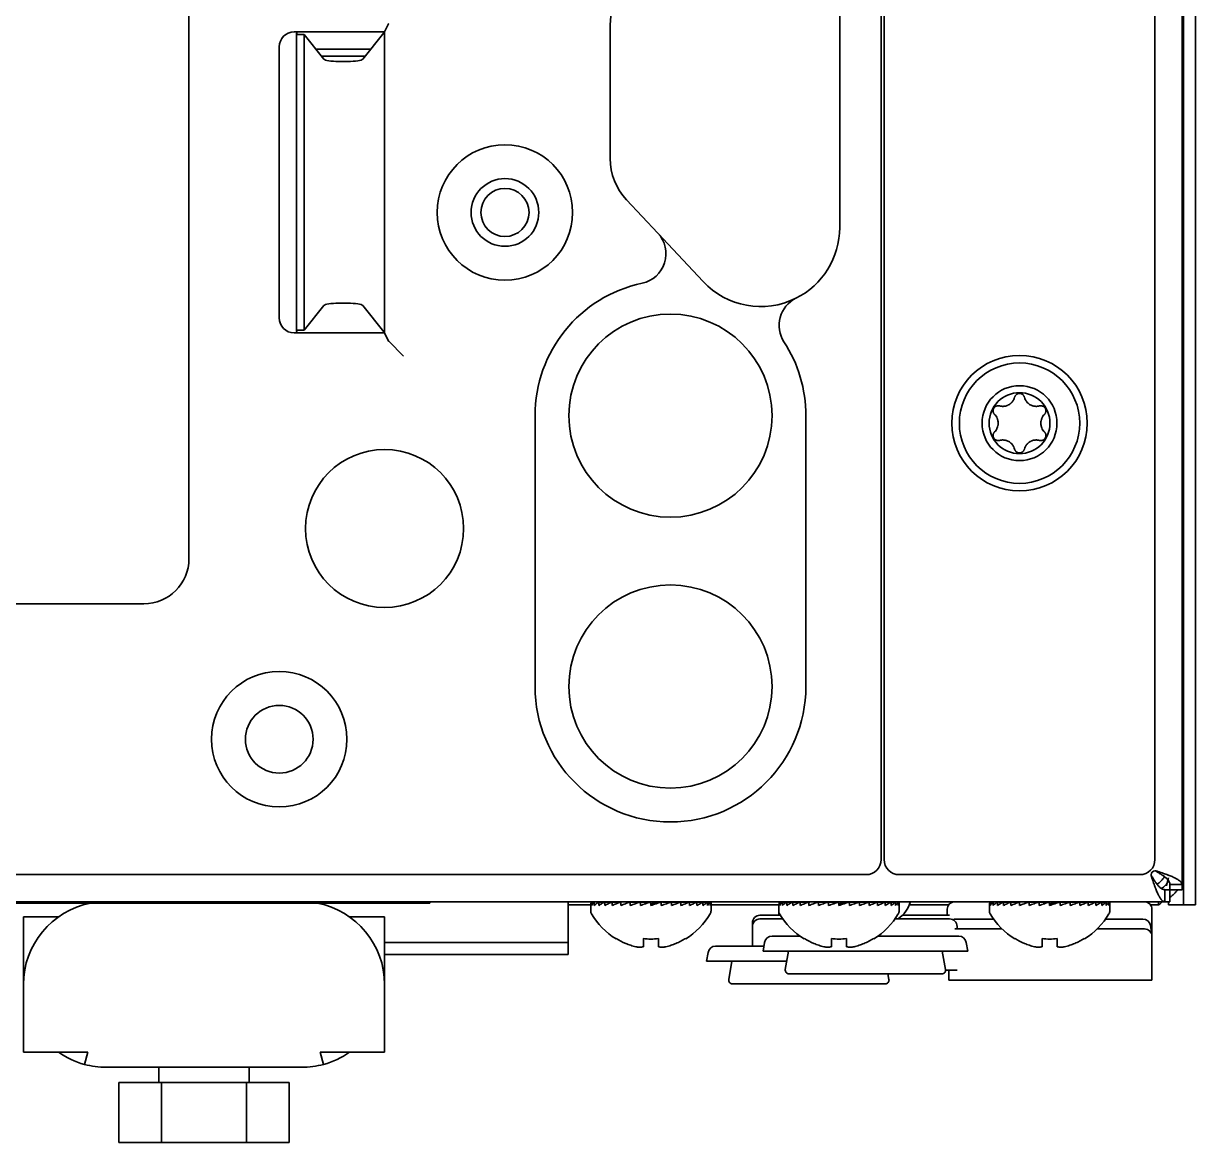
# Model space of a CAD drawing. Header units: millimetres. Extents: x -36 to 4467, y 2 to 3322.
# Drawn here: x 3016.3 to 3094.2, y 2529.2 to 2603.6 of the extents above; entities that cross this region are included whole.
import ezdxf

# ---------------------------------------------------------------- set-up
doc = ezdxf.new("R2010")
doc.units = ezdxf.units.MM
doc.layers.add('1', color=7, linetype='Continuous', true_color=0xffffff)

msp = doc.modelspace()

# ---------------------------------------------------------------- linework, layer by layer
at = {"layer": '1', "color": 7, "linetype": 'Continuous', "lineweight": 35}
for p, q in [((3093.273, 2546.379), (3093.273, 3159.238)), ((3094.173, 2547.038), (3094.173, 2693.891)), ((3093.373, 2547.038), (3093.373, 2693.742)), ((3073.473, 2548.038), (3073.473, 2650.038)), ((3091.473, 2650.038), (3091.473, 2548.038)), ((3073.273, 2620.038), (3073.273, 2548.038)), ((3027.273, 2568.038), (3027.273, 2617.038)), ((3070.523, 2590.038), (3070.523, 2608.038)), ((3040.273, 2603.038), (3040.543, 2603.582)), ((3055.273, 2603.458), (3055.273, 2594.618)), ((3040.273, 2603.038), (3034.261, 2603.038)), ((3034.413, 2583.288), (3034.413, 2602.788)), ((3034.928, 2602.862), (3034.417, 2602.862)), ((3036.233, 2601.224), (3034.928, 2602.862)), ((3034.928, 2583.214), (3034.928, 2602.862)), ((3040.214, 2602.965), (3038.826, 2601.224)), ((3040.241, 2603.038), (3040.214, 2602.965)), ((3040.273, 2603.038), (3040.273, 2583.038)), ((3033.273, 2602.038), (3033.273, 2584.038)), ((3039.351, 2601.883), (3035.708, 2601.883)), ((3036.066, 2601.432), (3038.991, 2601.432)), ((3037.836, 2601.072), (3037.224, 2601.072)), ((3056.352, 2591.885), (3058.433, 2589.662)), ((3058.433, 2589.662), (3061.44, 2586.45)), ((3034.928, 2583.214), (3036.233, 2584.852)), ((3037.224, 2585.004), (3037.836, 2585.004)), ((3038.826, 2584.852), (3040.214, 2583.111)), ((3034.417, 2583.214), (3034.928, 2583.214)), ((3034.261, 2583.038), (3040.273, 2583.038)), ((3040.214, 2583.111), (3040.241, 2583.038)), ((3040.543, 2582.494), (3040.273, 2583.038)), ((3041.539, 2581.494), (3040.554, 2582.478)), ((3050.273, 2577.538), (3050.273, 2559.538)), ((3068.273, 2559.538), (3068.273, 2577.538)), ((2562.273, 2565.038), (3024.273, 2565.038)), ((3073.473, 2548.038), (3073.473, 2548.038)), ((3091.473, 2548.038), (3091.473, 2548.038)), ((3072.273, 2547.038), (2514.273, 2547.038)), ((3074.473, 2547.038), (3074.472, 2547.038)), ((3090.473, 2547.038), (3074.473, 2547.038)), ((3090.473, 2547.038), (3090.473, 2547.038)), ((3091.246, 2546.955), (3091.224, 2547.015)), ((3091.555, 2547.265), (3091.495, 2547.286)), ((3092.373, 2546.602), (3092.373, 2546.633)), ((3093.373, 2545.038), (3093.373, 2547.038)), ((3094.173, 2547.038), (3094.173, 2545.038)), ((3092.471, 2546.038), (3092.131, 2546.038)), ((3092.471, 2546.038), (3092.471, 2545.238)), ((3092.473, 2546.04), (3092.473, 2546.379)), ((3093.273, 2546.04), (3092.473, 2546.04)), ((3093.273, 2546.04), (3093.273, 2546.379)), ((3092.131, 2545.238), (2991.649, 2545.238)), ((3043.273, 2545.138), (3013.273, 2545.138)), ((3043.273, 2545.238), (3043.273, 2545.138)), ((3052.468, 2545.038), (3053.962, 2545.038)), ((3052.473, 2545.238), (3052.473, 2543.279)), ((3054.031, 2544.988), (3054.031, 2545.222)), ((3054.212, 2544.988), (3054.212, 2545.222)), ((3054.506, 2544.988), (3054.506, 2545.222)), ((3054.906, 2544.988), (3054.906, 2545.222)), ((3055.399, 2544.988), (3055.399, 2545.222)), ((3055.737, 2545.217), (3055.737, 2545.238)), ((3055.771, 2545.216), (3055.771, 2545.238)), ((3055.804, 2545.216), (3055.804, 2545.238)), ((3055.871, 2545.215), (3055.871, 2545.238)), ((3055.903, 2545.214), (3055.903, 2545.238)), ((3055.971, 2544.988), (3055.971, 2545.222)), ((3056.036, 2545.22), (3056.036, 2545.238)), ((3056.065, 2545.22), (3056.065, 2545.238)), ((3056.259, 2545.216), (3056.259, 2545.238)), ((3056.285, 2545.216), (3056.285, 2545.238)), ((3056.535, 2545.211), (3056.535, 2545.238)), ((3056.556, 2545.211), (3056.556, 2545.238)), ((3056.602, 2544.988), (3056.602, 2545.222)), ((3056.854, 2545.215), (3056.854, 2545.238)), ((3056.871, 2545.214), (3056.871, 2545.238)), ((3057.206, 2545.205), (3057.206, 2545.238)), ((3057.276, 2544.988), (3057.276, 2545.222)), ((3057.583, 2545.205), (3057.583, 2545.238)), ((3057.589, 2545.088), (3057.589, 2545.238)), ((3057.971, 2544.988), (3057.971, 2545.222)), ((3058.358, 2545.205), (3058.358, 2545.238)), ((3058.665, 2544.988), (3058.665, 2545.222)), ((3058.735, 2545.205), (3058.735, 2545.238)), ((3059.088, 2545.215), (3059.088, 2545.238)), ((3059.339, 2544.988), (3059.339, 2545.222)), ((3059.406, 2545.211), (3059.406, 2545.238)), ((3059.682, 2545.216), (3059.682, 2545.238)), ((3059.905, 2545.22), (3059.905, 2545.238)), ((3059.971, 2544.988), (3059.971, 2545.222)), ((3060.07, 2545.215), (3060.07, 2545.238)), ((3060.171, 2545.216), (3060.171, 2545.238)), ((3060.204, 2545.217), (3060.204, 2545.238)), ((3060.542, 2544.988), (3060.542, 2545.222)), ((3061.035, 2544.988), (3061.035, 2545.222)), ((3061.435, 2544.988), (3061.435, 2545.222)), ((3061.729, 2544.988), (3061.729, 2545.222)), ((3061.91, 2544.988), (3061.91, 2545.222)), ((3061.965, 2545.038), (3066.465, 2545.038)), ((3061.971, 2544.988), (3061.971, 2545.222)), ((3066.533, 2544.988), (3066.533, 2545.222)), ((3066.714, 2544.988), (3066.714, 2545.222)), ((3067.008, 2544.988), (3067.008, 2545.222)), ((3067.408, 2544.988), (3067.408, 2545.222)), ((3067.901, 2544.988), (3067.901, 2545.222)), ((3067.945, 2545.221), (3067.94, 2545.238)), ((3068.239, 2545.217), (3068.239, 2545.238)), ((3068.273, 2545.216), (3068.273, 2545.238)), ((3068.306, 2545.216), (3068.306, 2545.238)), ((3068.373, 2545.215), (3068.373, 2545.238)), ((3068.405, 2545.214), (3068.405, 2545.238)), ((3068.473, 2544.988), (3068.473, 2545.222)), ((3068.538, 2545.22), (3068.538, 2545.238)), ((3068.567, 2545.22), (3068.567, 2545.238)), ((3068.761, 2545.216), (3068.761, 2545.238)), ((3068.787, 2545.216), (3068.787, 2545.238)), ((3069.037, 2545.211), (3069.037, 2545.238)), ((3069.058, 2545.211), (3069.058, 2545.238)), ((3069.104, 2544.988), (3069.104, 2545.222)), ((3069.356, 2545.215), (3069.356, 2545.238)), ((3069.373, 2545.214), (3069.373, 2545.238)), ((3069.708, 2545.205), (3069.708, 2545.238)), ((3069.778, 2544.988), (3069.778, 2545.222)), ((3070.085, 2545.205), (3070.085, 2545.238)), ((3070.091, 2545.088), (3070.091, 2545.238)), ((3070.473, 2544.988), (3070.473, 2545.222)), ((3070.86, 2545.205), (3070.86, 2545.238)), ((3071.167, 2544.988), (3071.167, 2545.222)), ((3071.237, 2545.205), (3071.237, 2545.238)), ((3071.59, 2545.215), (3071.59, 2545.238)), ((3071.841, 2544.988), (3071.841, 2545.222)), ((3071.908, 2545.211), (3071.908, 2545.238)), ((3072.184, 2545.216), (3072.184, 2545.238)), ((3072.407, 2545.22), (3072.407, 2545.238)), ((3072.473, 2544.988), (3072.473, 2545.222)), ((3072.572, 2545.215), (3072.572, 2545.238)), ((3072.673, 2545.216), (3072.673, 2545.238)), ((3072.706, 2545.217), (3072.706, 2545.238)), ((3073.044, 2544.988), (3073.044, 2545.222)), ((3073.537, 2544.988), (3073.537, 2545.222)), ((3073.937, 2544.988), (3073.937, 2545.222)), ((3074.231, 2544.988), (3074.231, 2545.222)), ((3074.412, 2544.988), (3074.412, 2545.222)), ((3074.473, 2544.988), (3074.473, 2545.222)), ((3075.155, 2545.038), (3077.768, 2545.038)), ((3080.533, 2544.988), (3080.533, 2545.222)), ((3080.714, 2544.988), (3080.714, 2545.222)), ((3081.008, 2544.988), (3081.008, 2545.222)), ((3081.408, 2544.988), (3081.408, 2545.222)), ((3081.901, 2544.988), (3081.901, 2545.222)), ((3082.239, 2545.217), (3082.239, 2545.238)), ((3082.273, 2545.216), (3082.273, 2545.238)), ((3082.306, 2545.216), (3082.306, 2545.238)), ((3082.373, 2545.215), (3082.373, 2545.238)), ((3082.405, 2545.214), (3082.405, 2545.238)), ((3082.473, 2544.988), (3082.473, 2545.222)), ((3082.538, 2545.22), (3082.538, 2545.238)), ((3082.567, 2545.22), (3082.567, 2545.238)), ((3082.761, 2545.216), (3082.761, 2545.238)), ((3082.787, 2545.216), (3082.787, 2545.238)), ((3083.037, 2545.211), (3083.037, 2545.238)), ((3083.058, 2545.211), (3083.058, 2545.238)), ((3083.104, 2544.988), (3083.104, 2545.222)), ((3083.356, 2545.215), (3083.356, 2545.238)), ((3083.373, 2545.214), (3083.373, 2545.238)), ((3083.708, 2545.205), (3083.708, 2545.238)), ((3083.778, 2544.988), (3083.778, 2545.222)), ((3084.085, 2545.205), (3084.085, 2545.238)), ((3084.091, 2545.088), (3084.091, 2545.238)), ((3084.473, 2544.988), (3084.473, 2545.222)), ((3084.86, 2545.205), (3084.86, 2545.238)), ((3085.167, 2544.988), (3085.167, 2545.222)), ((3085.237, 2545.205), (3085.237, 2545.238)), ((3085.59, 2545.215), (3085.59, 2545.238)), ((3085.841, 2544.988), (3085.841, 2545.222)), ((3085.908, 2545.211), (3085.908, 2545.238)), ((3086.184, 2545.216), (3086.184, 2545.238)), ((3086.407, 2545.22), (3086.407, 2545.238)), ((3086.473, 2544.988), (3086.473, 2545.222)), ((3086.572, 2545.215), (3086.572, 2545.238)), ((3086.673, 2545.216), (3086.673, 2545.238)), ((3086.706, 2545.217), (3086.706, 2545.238)), ((3087.044, 2544.988), (3087.044, 2545.222)), ((3087.537, 2544.988), (3087.537, 2545.222)), ((3087.937, 2544.988), (3087.937, 2545.222)), ((3088.231, 2544.988), (3088.231, 2545.222)), ((3088.412, 2544.988), (3088.412, 2545.222)), ((3088.473, 2544.988), (3088.473, 2545.222)), ((3091.717, 2545.038), (3091.173, 2545.038)), ((3091.717, 2545.238), (3091.717, 2545.038)), ((3092.471, 2545.238), (3092.131, 2545.238)), ((3092.373, 2545.038), (3092.373, 2545.183)), ((3092.373, 2545.038), (3093.373, 2545.038)), ((3094.173, 2545.038), (3093.373, 2545.038)), ((3016.273, 2544.238), (3018.61, 2544.238)), ((3016.273, 2539.738), (3016.273, 2544.238)), ((3037.935, 2544.238), (3040.273, 2544.238)), ((3040.273, 2544.238), (3040.273, 2539.738)), ((3053.971, 2544.988), (3053.971, 2544.638)), ((3061.971, 2544.638), (3061.971, 2544.988)), ((3065.223, 2544.339), (3066.585, 2544.339)), ((3066.473, 2544.988), (3066.473, 2544.638)), ((3066.473, 2544.638), (3066.473, 2544.438)), ((3066.473, 2544.438), (3066.485, 2544.339)), ((3074.473, 2544.638), (3074.473, 2544.988)), ((3074.689, 2544.339), (3077.823, 2544.339)), ((3077.673, 2544.738), (3077.673, 2544.339)), ((3080.473, 2544.988), (3080.473, 2544.638)), ((3088.473, 2544.638), (3088.473, 2544.988)), ((3091.273, 2542.937), (3091.273, 2544.738)), ((3064.723, 2543.839), (3064.723, 2543.6)), ((3064.723, 2543.6), (3064.723, 2542.287)), ((3065.223, 2544.1), (3066.742, 2544.1)), ((3074.203, 2544.1), (3077.823, 2544.1)), ((3080.751, 2544.088), (3078.268, 2544.088)), ((3078.323, 2543.437), (3078.323, 2543.6)), ((3090.677, 2544.088), (3088.194, 2544.088)), ((3091.273, 2543.088), (3091.169, 2543.675)), ((3052.473, 2543.279), (3052.473, 2542.581)), ((3055.671, 2542.76), (3055.671, 2542.793)), ((3060.271, 2542.793), (3060.271, 2542.76)), ((3067.884, 2542.95), (3066.026, 2542.95)), ((3068.173, 2542.76), (3068.173, 2542.793)), ((3072.773, 2542.793), (3072.773, 2542.76)), ((3078.435, 2542.95), (3073.061, 2542.95)), ((3078.173, 2543.437), (3081.305, 2543.437)), ((3082.173, 2542.76), (3082.173, 2542.793)), ((3086.773, 2542.793), (3086.773, 2542.76)), ((3087.641, 2543.437), (3090.773, 2543.437)), ((3091.273, 2543.088), (3091.249, 2543.088)), ((3091.273, 2540.037), (3091.273, 2542.937)), ((3040.271, 2542.538), (3046.867, 2542.538)), ((3046.867, 2542.538), (3049.363, 2542.538)), ((3049.363, 2542.538), (3051.969, 2542.538)), ((3051.969, 2542.538), (3052.459, 2542.538)), ((3052.473, 2542.581), (3052.473, 2541.762)), ((3065.49, 2542.287), (3062.268, 2542.287)), ((3065.534, 2542.537), (3065.43, 2541.95)), ((3079.03, 2541.95), (3065.43, 2541.95)), ((3067.12, 2541.95), (3066.907, 2540.744)), ((3077.554, 2540.744), (3077.341, 2541.95)), ((3079.03, 2541.95), (3078.927, 2542.537)), ((3040.271, 2541.738), (3046.867, 2541.738)), ((3049.363, 2541.738), (3046.867, 2541.738)), ((3051.969, 2541.738), (3049.363, 2541.738)), ((3052.459, 2541.738), (3051.969, 2541.738)), ((3061.776, 2541.874), (3061.673, 2541.287)), ((3067.003, 2541.287), (3061.673, 2541.287)), ((3063.362, 2541.287), (3063.149, 2540.08)), ((3072.455, 2540.45), (3067.153, 2540.45)), ((3077.308, 2540.45), (3072.455, 2540.45)), ((3073.796, 2540.08), (3073.731, 2540.45)), ((3078.323, 2540.7), (3077.558, 2540.7)), ((3077.766, 2540.7), (3077.766, 2540.037)), ((3016.273, 2539.738), (3016.273, 2535.238)), ((3040.273, 2535.238), (3040.273, 2539.738)), ((3063.395, 2539.787), (3073.55, 2539.787)), ((3091.273, 2540.037), (3077.766, 2540.037)), ((3016.273, 2535.238), (3020.545, 2535.238)), ((3020.545, 2535.238), (3020.325, 2534.432)), ((3036, 2535.238), (3040.273, 2535.238)), ((3036.22, 2534.432), (3036, 2535.238)), ((3021.773, 2534.238), (3034.773, 2534.238)), ((3025.273, 2534.238), (3025.273, 2533.238)), ((3031.273, 2533.238), (3031.273, 2534.238)), ((3022.623, 2533.238), (3022.623, 2529.238)), ((3022.623, 2533.238), (3025.448, 2533.238)), ((3025.448, 2533.238), (3031.098, 2533.238)), ((3025.448, 2529.238), (3025.448, 2533.238)), ((3031.098, 2533.238), (3031.098, 2529.238)), ((3031.098, 2533.238), (3033.923, 2533.238)), ((3033.923, 2533.238), (3033.923, 2529.238)), ((3025.448, 2529.238), (3022.623, 2529.238)), ((3031.098, 2529.238), (3025.448, 2529.238)), ((3033.923, 2529.238), (3031.098, 2529.238))]:
    msp.add_line(p, q, dxfattribs=at)
for centre, radius in [((3048.273, 2591.038), 4.5), ((3048.273, 2591.038), 2.25), ((3048.273, 2591.038), 1.6), ((3059.273, 2577.538), 6.75), ((3082.473, 2577.038), 4.5), ((3082.473, 2577.038), 4), ((3082.473, 2577.038), 2.49), ((3082.473, 2577.038), 2.025), ((3040.273, 2570.038), 5.25), ((3059.273, 2559.538), 6.75), ((3033.273, 2556.038), 4.5), ((3033.273, 2556.038), 2.25)]:
    msp.add_circle(centre, radius, dxfattribs=at)
for centre, radius, start, end in [((3059.273, 2603.458), 4, 136.88856, 180), ((3035.163, 2602.788), 0.75, 160.52766, 180), ((3059.273, 2594.618), 4, 180, 223.11144), ((3056.973, 2588.295), 2, 282.06597, 43.11144), ((3065.273, 2590.038), 5.25, 296.34649, 0), ((3059.273, 2577.538), 9, 102.06597, 180), ((3065.273, 2590.038), 5.25, 223.11144, 296.34649), ((3068.49, 2583.541), 2, 116.34649, 213.07488), ((3035.163, 2583.288), 0.75, 180, 199.47234), ((3059.273, 2577.538), 9, 0, 33.07488), ((3024.273, 2568.038), 3, 270, 0), ((3059.273, 2559.538), 9, 180, 0), ((3072.273, 2548.038), 1, 270, 0), ((3074.473, 2548.038), 1, 180.00873, 269.99127), ((3090.473, 2548.038), 1, 270.00873, 359.99127), ((3091.473, 2547.038), 0.25, 90, 180), ((3090.473, 2548.038), 2, 304.88484, 325.13766), ((3091.473, 2547.038), 1, 294.36609, 335.52844), ((3091.473, 2547.038), 1.8, 303.67266, 326.32734), ((3021.773, 2539.738), 5.5, 100.94344, 180), ((3034.773, 2539.738), 5.5, 0, 79.05656), ((3073.128, 2545.889), 2.2, 305.59081, 342.77807), ((3078.173, 2544.738), 0.5, 90, 180), ((3090.773, 2544.738), 0.5, 0, 90), ((3054.371, 2544.638), 0.4, 180, 210.30118), ((3058.169, 2546.858), 4.8, 210.30118, 238.41865), ((3057.772, 2546.858), 4.8, 301.58373, 329.69882), ((3061.571, 2544.638), 0.4, 329.69882, 0), ((3065.223, 2543.839), 0.5, 90, 180), ((3066.873, 2544.638), 0.4, 180, 210.30118), ((3070.671, 2546.858), 4.8, 210.30118, 238.41865), ((3070.274, 2546.858), 4.8, 301.58373, 329.69882), ((3074.073, 2544.638), 0.4, 329.69882, 0), ((3080.873, 2544.638), 0.4, 180, 210.30118), ((3084.671, 2546.858), 4.8, 210.30118, 238.41865), ((3084.274, 2546.858), 4.8, 301.58373, 329.69882), ((3088.073, 2544.638), 0.4, 329.69882, 0), ((3065.223, 2543.6), 0.5, 90, 180), ((3077.823, 2543.6), 0.5, 0, 90), ((3078.268, 2543.588), 0.5, 90, 114.90875), ((3090.677, 2543.588), 0.5, 10, 90), ((3057.971, 2546.54), 3.78, 262.39595, 269.99653), ((3057.97, 2546.54), 3.78, 270.00345, 277.60407), ((3066.026, 2542.45), 0.5, 90, 170), ((3070.473, 2546.54), 3.78, 262.39595, 269.99653), ((3070.472, 2546.54), 3.78, 270.00345, 277.60407), ((3078.435, 2542.45), 0.5, 10, 90), ((3084.473, 2546.54), 3.78, 262.39595, 269.99653), ((3084.472, 2546.54), 3.78, 270.00345, 277.60407), ((3090.773, 2542.937), 0.5, 0, 90), ((3062.268, 2541.787), 0.5, 90, 170), ((3067.153, 2540.7), 0.25, 170, 270), ((3077.308, 2540.7), 0.25, 270, 10), ((3063.395, 2540.037), 0.25, 170, 270), ((3073.55, 2540.037), 0.25, 270, 10), ((3021.773, 2539.738), 5.5, 234.9032, 254.74488), ((3034.773, 2539.738), 5.5, 285.25512, 305.0968), ((3021.773, 2539.738), 5.5, 254.74488, 270), ((3034.773, 2539.738), 5.5, 270, 285.25512)]:
    msp.add_arc(centre, radius, start, end, dxfattribs=at)
for centre, major_axis, ratio, start_param, end_param in [((3041.539, 2603.567), (1, 0), 0.176327, 2.96706, 3.054326), ((3034.276, 2602.023), (-0.453, 0.913), 0.981173, 5.830128, 7.385789), ((3037.224, 2601.248), (1, 0), 0.176327, 3.281219, 4.712389), ((3037.836, 2601.248), (1, 0), 0.176327, 4.712389, 6.143559), ((3037.224, 2584.828), (1, 0), 0.176327, 1.570796, 3.001966), ((3037.836, 2584.828), (1, 0), 0.176327, 0.139626, 1.570796), ((3034.276, 2584.054), (-0.453, -0.913), 0.981173, 5.180581, 6.736243), ((3041.539, 2582.509), (1, 0), 0.176327, 3.228859, 3.316126), ((3106.714, 2515.488), (172.793, -10.862), 0.160474, 1.885427, 1.887807), ((3101.075, 2515.496), (152.817, -10.938), 0.181199, 1.887358, 1.89065), ((3094.144, 2515.492), (128.226, -11.097), 0.215488, 1.892489, 1.896347), ((3077.218, 2515.492), (68.057, -12.588), 0.396506, 1.941633, 1.950905), ((3067.745, 2515.487), (31.7, -20.921), 0.668646, 2.284025, 2.293296), ((3066.929, 2518.738), (-28.837, -4.995), 0.949656, 4.846977, 4.860829), ((3048.201, 2515.499), (31.696, 20.907), 0.668628, 0.848557, 0.85783), ((3038.722, 2515.491), (68.059, 12.588), 0.396513, 1.190676, 1.199948), ((3029.839, 2515.499), (99.698, 11.452), 0.275621, 1.232274, 1.2382), ((3021.798, 2515.494), (128.223, 11.097), 0.215484, 1.245253, 1.250455), ((3014.858, 2515.491), (152.832, 10.941), 0.181212, 1.250914, 1.254296), ((3009.224, 2515.487), (172.797, 10.863), 0.160477, 1.253779, 1.256206), ((3005.098, 2515.498), (187.462, 10.815), 0.147962, 1.255382, 1.25703), ((3125.891, 2515.494), (196.478, -10.795), 0.141234, 1.88376, 1.885453), ((3123.365, 2515.487), (187.499, -10.82), 0.147984, 1.883303, 1.886265), ((3119.216, 2515.488), (172.793, -10.862), 0.160474, 1.886366, 1.887807), ((3113.577, 2515.496), (152.817, -10.938), 0.181199, 1.887807, 1.89065), ((3106.648, 2515.491), (128.229, -11.098), 0.215492, 1.891153, 1.896354), ((3089.713, 2515.503), (68.044, -12.581), 0.396453, 1.941548, 1.950822), ((3080.247, 2515.487), (31.701, -20.921), 0.668647, 2.28403, 2.293301), ((3079.431, 2518.738), (-28.837, -4.995), 0.949656, 4.846977, 4.860829), ((3060.701, 2515.494), (31.698, 20.913), 0.668636, 0.848445, 0.857717), ((3051.218, 2515.483), (68.068, 12.593), 0.396551, 1.190614, 1.199885), ((3042.341, 2515.499), (99.698, 11.452), 0.275621, 1.232274, 1.2382), ((3034.295, 2515.49), (128.233, 11.099), 0.215496, 1.245231, 1.249789), ((3027.352, 2515.486), (152.847, 10.944), 0.181225, 1.250886, 1.254268), ((3021.745, 2515.498), (172.763, 10.858), 0.160454, 1.253834, 1.256261), ((3017.585, 2515.49), (187.49, 10.819), 0.147979, 1.255341, 1.256989), ((3133.214, 2515.49), (172.789, -10.862), 0.160471, 1.885372, 1.887799), ((3127.577, 2515.496), (152.817, -10.938), 0.181199, 1.887358, 1.89065), ((3120.633, 2515.503), (128.201, -11.092), 0.215457, 1.89243, 1.896289), ((3103.723, 2515.488), (68.062, -12.59), 0.396526, 1.941666, 1.950938), ((3094.244, 2515.495), (31.698, -20.911), 0.668634, 2.283848, 2.293121), ((3093.431, 2518.738), (-28.837, -4.995), 0.949656, 4.846977, 4.860829), ((3074.699, 2515.49), (31.7, 20.918), 0.668642, 0.848353, 0.857624), ((3065.226, 2515.494), (68.055, 12.587), 0.396499, 1.190698, 1.19997), ((3056.341, 2515.499), (99.698, 11.452), 0.275621, 1.232274, 1.2382), ((3048.299, 2515.493), (128.226, 11.097), 0.215488, 1.245246, 1.250448), ((3041.362, 2515.492), (152.828, 10.94), 0.181209, 1.250921, 1.254303), ((3035.738, 2515.494), (172.776, 10.86), 0.160462, 1.253813, 1.256241), ((3031.607, 2515.502), (187.448, 10.813), 0.147954, 1.255402, 1.257051)]:
    msp.add_ellipse(centre, major_axis=major_axis, ratio=ratio, start_param=start_param, end_param=end_param, dxfattribs=at)
for points, knots in [([(3081.14, 2578.183), (3081.192, 2578.169), (3081.244, 2578.16), (3081.324, 2578.155), (3081.35, 2578.154), (3081.391, 2578.156), (3081.404, 2578.156), (3081.431, 2578.158), (3081.445, 2578.16), (3081.511, 2578.168), (3081.564, 2578.181), (3081.628, 2578.202), (3081.641, 2578.207), (3081.666, 2578.217), (3081.679, 2578.222), (3081.716, 2578.239), (3081.74, 2578.251), (3081.811, 2578.292), (3081.855, 2578.324), (3081.906, 2578.369), (3081.916, 2578.378), (3081.936, 2578.397), (3081.964, 2578.426), (3082.007, 2578.477), (3082.038, 2578.521), (3082.059, 2578.556), (3082.066, 2578.567), (3082.079, 2578.591), (3082.085, 2578.603), (3082.115, 2578.663), (3082.134, 2578.712), (3082.147, 2578.764)], [0, 0, 0, 0, 0.125, 0.125, 0.1875, 0.1875, 0.21875, 0.21875, 0.25, 0.25, 0.375, 0.375, 0.40625, 0.40625, 0.4375, 0.4375, 0.5, 0.5, 0.625, 0.625, 0.65625, 0.65625, 0.6875, 0.75, 0.8125, 0.8125, 0.84375, 0.84375, 0.875, 0.875, 1, 1, 1, 1]), ([(3082.147, 2578.764), (3082.152, 2578.782), (3082.164, 2578.816), (3082.182, 2578.847), (3082.197, 2578.87), (3082.202, 2578.878), (3082.214, 2578.892), (3082.22, 2578.899), (3082.238, 2578.919), (3082.252, 2578.931), (3082.273, 2578.948), (3082.281, 2578.953), (3082.297, 2578.964), (3082.304, 2578.968), (3082.329, 2578.981), (3082.346, 2578.989), (3082.372, 2578.998), (3082.381, 2579), (3082.399, 2579.005), (3082.408, 2579.007), (3082.435, 2579.012), (3082.454, 2579.013), (3082.481, 2579.013), (3082.491, 2579.013), (3082.509, 2579.011), (3082.519, 2579.01), (3082.546, 2579.005), (3082.564, 2579.001), (3082.59, 2578.992), (3082.599, 2578.989), (3082.616, 2578.981), (3082.624, 2578.977), (3082.648, 2578.964), (3082.664, 2578.954), (3082.686, 2578.937), (3082.693, 2578.931), (3082.706, 2578.919), (3082.713, 2578.912), (3082.732, 2578.892), (3082.743, 2578.878), (3082.758, 2578.855), (3082.763, 2578.847), (3082.772, 2578.831), (3082.776, 2578.823), (3082.787, 2578.799), (3082.793, 2578.782), (3082.798, 2578.764)], [0, 0, 0, 0, 0.0625, 0.125, 0.125, 0.15625, 0.15625, 0.1875, 0.1875, 0.25, 0.25, 0.28125, 0.28125, 0.3125, 0.3125, 0.375, 0.375, 0.40625, 0.40625, 0.4375, 0.4375, 0.5, 0.5, 0.53125, 0.53125, 0.5625, 0.5625, 0.625, 0.625, 0.65625, 0.65625, 0.6875, 0.6875, 0.75, 0.75, 0.78125, 0.78125, 0.8125, 0.8125, 0.875, 0.875, 0.90625, 0.90625, 0.9375, 0.9375, 1, 1, 1, 1]), ([(3082.798, 2578.764), (3082.812, 2578.712), (3082.83, 2578.663), (3082.865, 2578.591), (3082.878, 2578.568), (3082.899, 2578.534), (3082.907, 2578.522), (3082.922, 2578.5), (3082.93, 2578.489), (3082.971, 2578.436), (3083.007, 2578.396), (3083.058, 2578.352), (3083.069, 2578.343), (3083.09, 2578.326), (3083.101, 2578.318), (3083.134, 2578.294), (3083.157, 2578.279), (3083.228, 2578.238), (3083.277, 2578.216), (3083.342, 2578.194), (3083.355, 2578.19), (3083.381, 2578.182), (3083.42, 2578.172), (3083.486, 2578.16), (3083.54, 2578.156), (3083.58, 2578.155), (3083.594, 2578.155), (3083.621, 2578.155), (3083.634, 2578.156), (3083.701, 2578.16), (3083.753, 2578.169), (3083.805, 2578.183)], [0, 0, 0, 0, 0.125, 0.125, 0.1875, 0.1875, 0.21875, 0.21875, 0.25, 0.25, 0.375, 0.375, 0.40625, 0.40625, 0.4375, 0.4375, 0.5, 0.5, 0.625, 0.625, 0.65625, 0.65625, 0.6875, 0.75, 0.8125, 0.8125, 0.84375, 0.84375, 0.875, 0.875, 1, 1, 1, 1]), ([(3080.815, 2577.619), (3080.802, 2577.632), (3080.779, 2577.66), (3080.76, 2577.691), (3080.748, 2577.715), (3080.744, 2577.724), (3080.738, 2577.741), (3080.735, 2577.749), (3080.727, 2577.775), (3080.723, 2577.793), (3080.718, 2577.83), (3080.717, 2577.848), (3080.718, 2577.885), (3080.72, 2577.904), (3080.725, 2577.931), (3080.727, 2577.94), (3080.732, 2577.958), (3080.735, 2577.967), (3080.745, 2577.993), (3080.753, 2578.009), (3080.767, 2578.033), (3080.772, 2578.041), (3080.782, 2578.056), (3080.788, 2578.064), (3080.806, 2578.086), (3080.818, 2578.099), (3080.839, 2578.117), (3080.846, 2578.123), (3080.861, 2578.134), (3080.869, 2578.139), (3080.893, 2578.154), (3080.909, 2578.162), (3080.934, 2578.172), (3080.943, 2578.175), (3080.961, 2578.181), (3080.969, 2578.183), (3080.996, 2578.189), (3081.014, 2578.192), (3081.041, 2578.194), (3081.05, 2578.194), (3081.069, 2578.194), (3081.078, 2578.193), (3081.105, 2578.19), (3081.123, 2578.187), (3081.14, 2578.183)], [0, 0, 0, 0, 0.0625, 0.125, 0.125, 0.15625, 0.15625, 0.1875, 0.1875, 0.25, 0.25, 0.3125, 0.3125, 0.375, 0.375, 0.40625, 0.40625, 0.4375, 0.4375, 0.5, 0.5, 0.53125, 0.53125, 0.5625, 0.5625, 0.625, 0.625, 0.65625, 0.65625, 0.6875, 0.6875, 0.75, 0.75, 0.78125, 0.78125, 0.8125, 0.8125, 0.875, 0.875, 0.90625, 0.90625, 0.9375, 0.9375, 1, 1, 1, 1]), ([(3083.805, 2578.183), (3083.822, 2578.187), (3083.858, 2578.194), (3083.894, 2578.194), (3083.921, 2578.193), (3083.93, 2578.192), (3083.949, 2578.189), (3083.957, 2578.187), (3083.984, 2578.181), (3084.001, 2578.176), (3084.027, 2578.166), (3084.036, 2578.162), (3084.052, 2578.153), (3084.06, 2578.149), (3084.083, 2578.134), (3084.098, 2578.123), (3084.119, 2578.105), (3084.126, 2578.099), (3084.139, 2578.086), (3084.145, 2578.079), (3084.163, 2578.057), (3084.173, 2578.042), (3084.187, 2578.018), (3084.192, 2578.01), (3084.2, 2577.993), (3084.203, 2577.984), (3084.213, 2577.958), (3084.218, 2577.941), (3084.223, 2577.913), (3084.225, 2577.904), (3084.227, 2577.886), (3084.228, 2577.876), (3084.228, 2577.858), (3084.228, 2577.849), (3084.227, 2577.83), (3084.226, 2577.821), (3084.223, 2577.794), (3084.219, 2577.776), (3084.211, 2577.75), (3084.207, 2577.741), (3084.201, 2577.724), (3084.197, 2577.716), (3084.185, 2577.691), (3084.176, 2577.676), (3084.16, 2577.654), (3084.154, 2577.646), (3084.142, 2577.633), (3084.136, 2577.626), (3084.13, 2577.619)], [0, 0, 0, 0, 0.0625, 0.125, 0.125, 0.15625, 0.15625, 0.1875, 0.1875, 0.25, 0.25, 0.28125, 0.28125, 0.3125, 0.3125, 0.375, 0.375, 0.40625, 0.40625, 0.4375, 0.4375, 0.5, 0.5, 0.53125, 0.53125, 0.5625, 0.5625, 0.625, 0.625, 0.65625, 0.65625, 0.6875, 0.6875, 0.71875, 0.71875, 0.75, 0.75, 0.8125, 0.8125, 0.84375, 0.84375, 0.875, 0.875, 0.9375, 0.9375, 0.96875, 0.96875, 1, 1, 1, 1]), ([(3080.816, 2576.457), (3080.853, 2576.495), (3080.887, 2576.536), (3080.931, 2576.602), (3080.945, 2576.624), (3080.97, 2576.672), (3080.982, 2576.696), (3081.013, 2576.771), (3081.029, 2576.822), (3081.042, 2576.888), (3081.044, 2576.902), (3081.048, 2576.929), (3081.05, 2576.942), (3081.054, 2576.983), (3081.056, 2577.01), (3081.056, 2577.093), (3081.05, 2577.147), (3081.034, 2577.226), (3081.028, 2577.252), (3081.016, 2577.291), (3081.012, 2577.304), (3081.002, 2577.33), (3080.997, 2577.342), (3080.972, 2577.404), (3080.946, 2577.451), (3080.902, 2577.518), (3080.886, 2577.54), (3080.852, 2577.581), (3080.834, 2577.601), (3080.815, 2577.619)], [0, 0, 0, 0, 0.125, 0.125, 0.1875, 0.1875, 0.25, 0.25, 0.375, 0.375, 0.40625, 0.40625, 0.4375, 0.4375, 0.5, 0.5, 0.625, 0.625, 0.6875, 0.6875, 0.71875, 0.71875, 0.75, 0.75, 0.875, 0.875, 0.9375, 0.9375, 1, 1, 1, 1]), ([(3084.13, 2577.619), (3084.092, 2577.582), (3084.059, 2577.541), (3084.014, 2577.475), (3084, 2577.452), (3083.981, 2577.416), (3083.975, 2577.404), (3083.964, 2577.38), (3083.958, 2577.368), (3083.932, 2577.306), (3083.916, 2577.254), (3083.903, 2577.188), (3083.901, 2577.175), (3083.897, 2577.148), (3083.895, 2577.134), (3083.891, 2577.093), (3083.889, 2577.066), (3083.889, 2576.983), (3083.895, 2576.929), (3083.911, 2576.85), (3083.917, 2576.824), (3083.929, 2576.785), (3083.934, 2576.772), (3083.943, 2576.746), (3083.948, 2576.734), (3083.974, 2576.672), (3083.999, 2576.625), (3084.043, 2576.558), (3084.059, 2576.536), (3084.093, 2576.495), (3084.111, 2576.475), (3084.13, 2576.456)], [0, 0, 0, 0, 0.125, 0.125, 0.1875, 0.1875, 0.21875, 0.21875, 0.25, 0.25, 0.375, 0.375, 0.40625, 0.40625, 0.4375, 0.4375, 0.5, 0.5, 0.625, 0.625, 0.6875, 0.6875, 0.71875, 0.71875, 0.75, 0.75, 0.875, 0.875, 0.9375, 0.9375, 1, 1, 1, 1]), ([(3081.141, 2575.894), (3081.123, 2575.889), (3081.088, 2575.882), (3081.051, 2575.882), (3081.024, 2575.883), (3081.015, 2575.884), (3080.997, 2575.887), (3080.988, 2575.889), (3080.961, 2575.895), (3080.944, 2575.9), (3080.918, 2575.911), (3080.91, 2575.914), (3080.893, 2575.923), (3080.885, 2575.927), (3080.862, 2575.942), (3080.847, 2575.953), (3080.826, 2575.971), (3080.819, 2575.977), (3080.806, 2575.991), (3080.8, 2575.997), (3080.782, 2576.019), (3080.772, 2576.034), (3080.758, 2576.058), (3080.753, 2576.066), (3080.745, 2576.083), (3080.742, 2576.092), (3080.732, 2576.118), (3080.727, 2576.136), (3080.722, 2576.163), (3080.72, 2576.172), (3080.718, 2576.191), (3080.717, 2576.2), (3080.717, 2576.218), (3080.717, 2576.228), (3080.718, 2576.246), (3080.719, 2576.255), (3080.723, 2576.283), (3080.727, 2576.3), (3080.735, 2576.327), (3080.738, 2576.335), (3080.744, 2576.352), (3080.748, 2576.361), (3080.76, 2576.385), (3080.77, 2576.401), (3080.786, 2576.423), (3080.791, 2576.43), (3080.803, 2576.444), (3080.809, 2576.45), (3080.816, 2576.457)], [0, 0, 0, 0, 0.0625, 0.125, 0.125, 0.15625, 0.15625, 0.1875, 0.1875, 0.25, 0.25, 0.28125, 0.28125, 0.3125, 0.3125, 0.375, 0.375, 0.40625, 0.40625, 0.4375, 0.4375, 0.5, 0.5, 0.53125, 0.53125, 0.5625, 0.5625, 0.625, 0.625, 0.65625, 0.65625, 0.6875, 0.6875, 0.71875, 0.71875, 0.75, 0.75, 0.8125, 0.8125, 0.84375, 0.84375, 0.875, 0.875, 0.9375, 0.9375, 0.96875, 0.96875, 1, 1, 1, 1]), ([(3084.13, 2576.456), (3084.143, 2576.444), (3084.166, 2576.416), (3084.185, 2576.385), (3084.197, 2576.36), (3084.201, 2576.352), (3084.207, 2576.335), (3084.211, 2576.327), (3084.219, 2576.301), (3084.222, 2576.283), (3084.226, 2576.255), (3084.227, 2576.246), (3084.228, 2576.228), (3084.228, 2576.218), (3084.227, 2576.191), (3084.225, 2576.173), (3084.22, 2576.145), (3084.218, 2576.136), (3084.213, 2576.118), (3084.21, 2576.11), (3084.2, 2576.084), (3084.192, 2576.067), (3084.179, 2576.043), (3084.173, 2576.035), (3084.163, 2576.02), (3084.157, 2576.012), (3084.14, 2575.991), (3084.127, 2575.978), (3084.106, 2575.959), (3084.099, 2575.953), (3084.084, 2575.942), (3084.076, 2575.937), (3084.053, 2575.923), (3084.036, 2575.914), (3084.011, 2575.904), (3084.002, 2575.901), (3083.985, 2575.895), (3083.976, 2575.893), (3083.949, 2575.887), (3083.931, 2575.884), (3083.904, 2575.882), (3083.895, 2575.882), (3083.876, 2575.882), (3083.867, 2575.883), (3083.84, 2575.886), (3083.823, 2575.889), (3083.805, 2575.893)], [0, 0, 0, 0, 0.0625, 0.125, 0.125, 0.15625, 0.15625, 0.1875, 0.1875, 0.25, 0.25, 0.28125, 0.28125, 0.3125, 0.3125, 0.375, 0.375, 0.40625, 0.40625, 0.4375, 0.4375, 0.5, 0.5, 0.53125, 0.53125, 0.5625, 0.5625, 0.625, 0.625, 0.65625, 0.65625, 0.6875, 0.6875, 0.75, 0.75, 0.78125, 0.78125, 0.8125, 0.8125, 0.875, 0.875, 0.90625, 0.90625, 0.9375, 0.9375, 1, 1, 1, 1]), ([(3082.147, 2575.312), (3082.134, 2575.364), (3082.115, 2575.413), (3082.08, 2575.485), (3082.067, 2575.508), (3082.046, 2575.542), (3082.038, 2575.554), (3082.023, 2575.576), (3082.015, 2575.587), (3081.974, 2575.64), (3081.938, 2575.68), (3081.887, 2575.724), (3081.877, 2575.733), (3081.855, 2575.75), (3081.844, 2575.758), (3081.811, 2575.782), (3081.788, 2575.797), (3081.718, 2575.838), (3081.668, 2575.86), (3081.604, 2575.882), (3081.591, 2575.886), (3081.564, 2575.894), (3081.525, 2575.904), (3081.459, 2575.916), (3081.406, 2575.92), (3081.365, 2575.921), (3081.352, 2575.921), (3081.325, 2575.921), (3081.311, 2575.92), (3081.245, 2575.916), (3081.192, 2575.907), (3081.141, 2575.894)], [0, 0, 0, 0, 0.125, 0.125, 0.1875, 0.1875, 0.21875, 0.21875, 0.25, 0.25, 0.375, 0.375, 0.40625, 0.40625, 0.4375, 0.4375, 0.5, 0.5, 0.625, 0.625, 0.65625, 0.65625, 0.6875, 0.75, 0.8125, 0.8125, 0.84375, 0.84375, 0.875, 0.875, 1, 1, 1, 1]), ([(3083.805, 2575.894), (3083.753, 2575.907), (3083.701, 2575.916), (3083.621, 2575.921), (3083.595, 2575.922), (3083.555, 2575.921), (3083.541, 2575.92), (3083.514, 2575.918), (3083.501, 2575.916), (3083.434, 2575.908), (3083.382, 2575.896), (3083.317, 2575.874), (3083.305, 2575.869), (3083.279, 2575.859), (3083.267, 2575.854), (3083.229, 2575.837), (3083.205, 2575.825), (3083.135, 2575.784), (3083.091, 2575.753), (3083.039, 2575.708), (3083.029, 2575.698), (3083.01, 2575.679), (3082.981, 2575.65), (3082.938, 2575.599), (3082.907, 2575.555), (3082.886, 2575.521), (3082.879, 2575.509), (3082.866, 2575.485), (3082.86, 2575.474), (3082.83, 2575.414), (3082.812, 2575.364), (3082.798, 2575.313)], [0, 0, 0, 0, 0.125, 0.125, 0.1875, 0.1875, 0.21875, 0.21875, 0.25, 0.25, 0.375, 0.375, 0.40625, 0.40625, 0.4375, 0.4375, 0.5, 0.5, 0.625, 0.625, 0.65625, 0.65625, 0.6875, 0.75, 0.8125, 0.8125, 0.84375, 0.84375, 0.875, 0.875, 1, 1, 1, 1]), ([(3082.798, 2575.312), (3082.793, 2575.295), (3082.781, 2575.261), (3082.763, 2575.229), (3082.748, 2575.206), (3082.743, 2575.199), (3082.731, 2575.184), (3082.726, 2575.177), (3082.707, 2575.157), (3082.694, 2575.145), (3082.672, 2575.128), (3082.664, 2575.123), (3082.649, 2575.113), (3082.641, 2575.108), (3082.617, 2575.095), (3082.6, 2575.087), (3082.573, 2575.078), (3082.564, 2575.076), (3082.546, 2575.071), (3082.537, 2575.069), (3082.51, 2575.065), (3082.492, 2575.063), (3082.464, 2575.063), (3082.454, 2575.063), (3082.436, 2575.065), (3082.427, 2575.066), (3082.399, 2575.071), (3082.381, 2575.075), (3082.355, 2575.084), (3082.346, 2575.087), (3082.329, 2575.095), (3082.321, 2575.099), (3082.297, 2575.112), (3082.281, 2575.122), (3082.26, 2575.139), (3082.252, 2575.145), (3082.239, 2575.157), (3082.232, 2575.164), (3082.214, 2575.184), (3082.202, 2575.198), (3082.187, 2575.221), (3082.183, 2575.228), (3082.174, 2575.244), (3082.17, 2575.253), (3082.158, 2575.277), (3082.152, 2575.294), (3082.148, 2575.312)], [0, 0, 0, 0, 0.0625, 0.125, 0.125, 0.15625, 0.15625, 0.1875, 0.1875, 0.25, 0.25, 0.28125, 0.28125, 0.3125, 0.3125, 0.375, 0.375, 0.40625, 0.40625, 0.4375, 0.4375, 0.5, 0.5, 0.53125, 0.53125, 0.5625, 0.5625, 0.625, 0.625, 0.65625, 0.65625, 0.6875, 0.6875, 0.75, 0.75, 0.78125, 0.78125, 0.8125, 0.8125, 0.875, 0.875, 0.90625, 0.90625, 0.9375, 0.9375, 1, 1, 1, 1]), ([(3091.246, 2546.889), (3091.238, 2546.913), (3091.232, 2546.938), (3091.224, 2546.988), (3091.223, 2547.013), (3091.223, 2547.038)], [0, 0, 0, 0, 0.5, 0.5, 1, 1, 1, 1]), ([(3092.131, 2546.038), (3092.094, 2546.038), (3092.057, 2546.044), (3092.002, 2546.061), (3091.984, 2546.068), (3091.956, 2546.081), (3091.947, 2546.086), (3091.928, 2546.096), (3091.919, 2546.101), (3091.873, 2546.129), (3091.836, 2546.157), (3091.763, 2546.222), (3091.726, 2546.26), (3091.651, 2546.345), (3091.615, 2546.391), (3091.541, 2546.49), (3091.505, 2546.542), (3091.458, 2546.612), (3091.449, 2546.627), (3091.43, 2546.655), (3091.403, 2546.698), (3091.375, 2546.743), (3091.32, 2546.832), (3091.283, 2546.893), (3091.246, 2546.955)], [0, 0, 0, 0, 0.125, 0.125, 0.1875, 0.1875, 0.21875, 0.21875, 0.25, 0.25, 0.375, 0.375, 0.5, 0.5, 0.625, 0.625, 0.75, 0.75, 0.78125, 0.78125, 0.8125, 0.875, 0.875, 1, 1, 1, 1]), ([(3092.131, 2545.238), (3092.094, 2545.238), (3092.057, 2545.249), (3092.002, 2545.279), (3091.984, 2545.292), (3091.956, 2545.315), (3091.947, 2545.323), (3091.929, 2545.341), (3091.919, 2545.351), (3091.873, 2545.402), (3091.836, 2545.452), (3091.781, 2545.54), (3091.763, 2545.572), (3091.735, 2545.623), (3091.726, 2545.64), (3091.707, 2545.676), (3091.698, 2545.695), (3091.652, 2545.79), (3091.615, 2545.872), (3091.56, 2546.006), (3091.542, 2546.052), (3091.514, 2546.123), (3091.505, 2546.148), (3091.486, 2546.197), (3091.477, 2546.222), (3091.43, 2546.348), (3091.394, 2546.452), (3091.339, 2546.612), (3091.32, 2546.667), (3091.292, 2546.75), (3091.283, 2546.777), (3091.265, 2546.833), (3091.255, 2546.861), (3091.246, 2546.889)], [0, 0, 0, 0, 0.125, 0.125, 0.1875, 0.1875, 0.21875, 0.21875, 0.25, 0.25, 0.375, 0.375, 0.4375, 0.4375, 0.46875, 0.46875, 0.5, 0.5, 0.625, 0.625, 0.6875, 0.6875, 0.71875, 0.71875, 0.75, 0.75, 0.875, 0.875, 0.9375, 0.9375, 0.96875, 0.96875, 1, 1, 1, 1]), ([(3091.621, 2547.265), (3091.597, 2547.273), (3091.573, 2547.278), (3091.523, 2547.286), (3091.498, 2547.288), (3091.473, 2547.288)], [0, 0, 0, 0, 0.5, 0.5, 1, 1, 1, 1]), ([(3092.473, 2546.379), (3092.473, 2546.417), (3092.467, 2546.453), (3092.45, 2546.508), (3092.442, 2546.527), (3092.43, 2546.555), (3092.425, 2546.564), (3092.415, 2546.582), (3092.41, 2546.592), (3092.381, 2546.638), (3092.353, 2546.675), (3092.288, 2546.748), (3092.251, 2546.785), (3092.166, 2546.859), (3092.12, 2546.896), (3092.021, 2546.969), (3091.968, 2547.006), (3091.898, 2547.052), (3091.884, 2547.062), (3091.855, 2547.08), (3091.812, 2547.108), (3091.768, 2547.135), (3091.679, 2547.191), (3091.618, 2547.227), (3091.555, 2547.265)], [0, 0, 0, 0, 0.125, 0.125, 0.1875, 0.1875, 0.21875, 0.21875, 0.25, 0.25, 0.375, 0.375, 0.5, 0.5, 0.625, 0.625, 0.75, 0.75, 0.78125, 0.78125, 0.8125, 0.875, 0.875, 1, 1, 1, 1]), ([(3093.273, 2546.379), (3093.273, 2546.417), (3093.262, 2546.453), (3093.231, 2546.508), (3093.218, 2546.527), (3093.195, 2546.554), (3093.187, 2546.563), (3093.169, 2546.582), (3093.16, 2546.591), (3093.109, 2546.638), (3093.059, 2546.674), (3092.97, 2546.729), (3092.939, 2546.748), (3092.888, 2546.776), (3092.871, 2546.785), (3092.835, 2546.803), (3092.816, 2546.813), (3092.721, 2546.859), (3092.638, 2546.896), (3092.505, 2546.951), (3092.459, 2546.969), (3092.387, 2546.997), (3092.363, 2547.006), (3092.314, 2547.025), (3092.289, 2547.034), (3092.163, 2547.08), (3092.059, 2547.117), (3091.898, 2547.172), (3091.844, 2547.19), (3091.761, 2547.218), (3091.733, 2547.227), (3091.677, 2547.246), (3091.649, 2547.255), (3091.621, 2547.265)], [0, 0, 0, 0, 0.125, 0.125, 0.1875, 0.1875, 0.21875, 0.21875, 0.25, 0.25, 0.375, 0.375, 0.4375, 0.4375, 0.46875, 0.46875, 0.5, 0.5, 0.625, 0.625, 0.6875, 0.6875, 0.71875, 0.71875, 0.75, 0.75, 0.875, 0.875, 0.9375, 0.9375, 0.96875, 0.96875, 1, 1, 1, 1]), ([(3092.371, 2546.838), (3092.343, 2546.72), (3092.316, 2546.602), (3092.275, 2546.426), (3092.26, 2546.366), (3092.246, 2546.306)], [0, 0, 0, 0, 0.654932, 0.654932, 1, 1, 1, 1]), ([(3091.907, 2545.221), (3091.898, 2545.205), (3091.889, 2545.189), (3091.853, 2545.13), (3091.826, 2545.096), (3091.772, 2545.05), (3091.745, 2545.038), (3091.717, 2545.038)], [0, 0, 0, 0, 0.137327, 0.137327, 0.568663, 0.568663, 1, 1, 1, 1]), ([(3055.671, 2542.793), (3055.873, 2542.669), (3056.083, 2542.561), (3056.408, 2542.423), (3056.518, 2542.381), (3056.742, 2542.305), (3056.855, 2542.272), (3056.971, 2542.242)], [0, 0, 0, 0, 0.5, 0.5, 0.75, 0.75, 1, 1, 1, 1]), ([(3057.471, 2542.242), (3057.471, 2542.272), (3057.471, 2542.305), (3057.471, 2542.381), (3057.471, 2542.423), (3057.471, 2542.514), (3057.471, 2542.564), (3057.471, 2542.646), (3057.471, 2542.674), (3057.471, 2542.732), (3057.471, 2542.762), (3057.471, 2542.793)], [0, 0, 0, 0, 0.25, 0.25, 0.5, 0.5, 0.75, 0.75, 0.875, 0.875, 1, 1, 1, 1]), ([(3058.471, 2542.793), (3058.471, 2542.669), (3058.471, 2542.561), (3058.471, 2542.423), (3058.471, 2542.381), (3058.471, 2542.305), (3058.471, 2542.272), (3058.471, 2542.242)], [0, 0, 0, 0, 0.5, 0.5, 0.75, 0.75, 1, 1, 1, 1]), ([(3058.971, 2542.242), (3059.085, 2542.272), (3059.199, 2542.305), (3059.422, 2542.381), (3059.532, 2542.423), (3059.749, 2542.514), (3059.856, 2542.564), (3060.013, 2542.646), (3060.066, 2542.674), (3060.169, 2542.732), (3060.22, 2542.762), (3060.271, 2542.793)], [0, 0, 0, 0, 0.25, 0.25, 0.5, 0.5, 0.75, 0.75, 0.875, 0.875, 1, 1, 1, 1]), ([(3068.173, 2542.793), (3068.375, 2542.669), (3068.585, 2542.561), (3068.91, 2542.423), (3069.02, 2542.381), (3069.244, 2542.305), (3069.357, 2542.272), (3069.473, 2542.242)], [0, 0, 0, 0, 0.5, 0.5, 0.75, 0.75, 1, 1, 1, 1]), ([(3069.973, 2542.242), (3069.973, 2542.272), (3069.973, 2542.305), (3069.973, 2542.381), (3069.973, 2542.423), (3069.973, 2542.514), (3069.973, 2542.564), (3069.973, 2542.646), (3069.973, 2542.674), (3069.973, 2542.732), (3069.973, 2542.762), (3069.973, 2542.793)], [0, 0, 0, 0, 0.25, 0.25, 0.5, 0.5, 0.75, 0.75, 0.875, 0.875, 1, 1, 1, 1]), ([(3070.973, 2542.793), (3070.973, 2542.669), (3070.973, 2542.561), (3070.973, 2542.423), (3070.973, 2542.381), (3070.973, 2542.305), (3070.973, 2542.272), (3070.973, 2542.242)], [0, 0, 0, 0, 0.5, 0.5, 0.75, 0.75, 1, 1, 1, 1]), ([(3071.473, 2542.242), (3071.587, 2542.272), (3071.701, 2542.305), (3071.924, 2542.381), (3072.034, 2542.423), (3072.251, 2542.514), (3072.358, 2542.564), (3072.515, 2542.646), (3072.568, 2542.674), (3072.671, 2542.732), (3072.722, 2542.762), (3072.773, 2542.793)], [0, 0, 0, 0, 0.25, 0.25, 0.5, 0.5, 0.75, 0.75, 0.875, 0.875, 1, 1, 1, 1]), ([(3082.173, 2542.793), (3082.375, 2542.669), (3082.585, 2542.561), (3082.91, 2542.423), (3083.02, 2542.381), (3083.244, 2542.305), (3083.357, 2542.272), (3083.473, 2542.242)], [0, 0, 0, 0, 0.5, 0.5, 0.75, 0.75, 1, 1, 1, 1]), ([(3083.973, 2542.242), (3083.973, 2542.272), (3083.973, 2542.305), (3083.973, 2542.381), (3083.973, 2542.423), (3083.973, 2542.514), (3083.973, 2542.564), (3083.973, 2542.646), (3083.973, 2542.674), (3083.973, 2542.732), (3083.973, 2542.762), (3083.973, 2542.793)], [0, 0, 0, 0, 0.25, 0.25, 0.5, 0.5, 0.75, 0.75, 0.875, 0.875, 1, 1, 1, 1]), ([(3084.973, 2542.793), (3084.973, 2542.669), (3084.973, 2542.561), (3084.973, 2542.423), (3084.973, 2542.381), (3084.973, 2542.305), (3084.973, 2542.272), (3084.973, 2542.242)], [0, 0, 0, 0, 0.5, 0.5, 0.75, 0.75, 1, 1, 1, 1]), ([(3085.473, 2542.242), (3085.587, 2542.272), (3085.701, 2542.305), (3085.924, 2542.381), (3086.034, 2542.423), (3086.251, 2542.514), (3086.358, 2542.564), (3086.515, 2542.646), (3086.568, 2542.674), (3086.671, 2542.732), (3086.722, 2542.762), (3086.773, 2542.793)], [0, 0, 0, 0, 0.25, 0.25, 0.5, 0.5, 0.75, 0.75, 0.875, 0.875, 1, 1, 1, 1])]:
    msp.add_open_spline(points, degree=3, knots=knots, dxfattribs=at)
for points, degree in [([(3092.131, 2545.238), (3092.131, 2546.038)], 1), ([(3092.473, 2546.379), (3093.273, 2546.379)], 1), ([(3054.031, 2545.222), (3054.011, 2545.184), (3053.981, 2545.107), (3053.971, 2545.028), (3053.971, 2544.988)], 3), ([(3054.212, 2545.222), (3054.172, 2545.184), (3054.102, 2545.107), (3054.052, 2545.028), (3054.031, 2544.988)], 3), ([(3054.506, 2545.222), (3054.448, 2545.184), (3054.34, 2545.107), (3054.252, 2545.028), (3054.212, 2544.988)], 3), ([(3054.906, 2545.222), (3054.831, 2545.184), (3054.689, 2545.107), (3054.565, 2545.028), (3054.506, 2544.988)], 3), ([(3055.399, 2545.222), (3055.31, 2545.184), (3055.138, 2545.107), (3054.981, 2545.028), (3054.906, 2544.988)], 3), ([(3055.971, 2545.222), (3055.869, 2545.184), (3055.673, 2545.107), (3055.488, 2545.028), (3055.399, 2544.988)], 3), ([(3056.602, 2545.222), (3056.492, 2545.184), (3056.277, 2545.107), (3056.071, 2545.028), (3055.971, 2544.988)], 3), ([(3057.276, 2545.222), (3057.161, 2545.184), (3056.933, 2545.107), (3056.712, 2545.028), (3056.603, 2544.988)], 3), ([(3057.971, 2545.222), (3057.853, 2545.184), (3057.621, 2545.107), (3057.39, 2545.028), (3057.276, 2544.988)], 3), ([(3058.665, 2545.222), (3058.55, 2545.184), (3058.319, 2545.107), (3058.087, 2545.028), (3057.971, 2544.988)], 3), ([(3059.339, 2545.222), (3059.229, 2545.184), (3059.006, 2545.107), (3058.78, 2545.028), (3058.665, 2544.988)], 3), ([(3059.971, 2545.222), (3059.869, 2545.184), (3059.662, 2545.107), (3059.448, 2545.028), (3059.339, 2544.988)], 3), ([(3060.542, 2545.222), (3060.452, 2545.184), (3060.267, 2545.107), (3060.071, 2545.028), (3059.971, 2544.988)], 3), ([(3061.035, 2545.222), (3060.959, 2545.184), (3060.802, 2545.107), (3060.631, 2545.028), (3060.542, 2544.988)], 3), ([(3061.435, 2545.222), (3061.376, 2545.184), (3061.251, 2545.107), (3061.109, 2545.028), (3061.035, 2544.988)], 3), ([(3061.729, 2545.222), (3061.689, 2545.184), (3061.6, 2545.107), (3061.493, 2545.028), (3061.435, 2544.988)], 3), ([(3061.91, 2545.222), (3061.889, 2545.184), (3061.839, 2545.107), (3061.769, 2545.028), (3061.729, 2544.988)], 3), ([(3061.971, 2545.222), (3061.971, 2545.184), (3061.96, 2545.107), (3061.93, 2545.028), (3061.91, 2544.988)], 3), ([(3066.533, 2545.222), (3066.513, 2545.184), (3066.483, 2545.107), (3066.473, 2545.028), (3066.473, 2544.988)], 3), ([(3066.714, 2545.222), (3066.674, 2545.184), (3066.604, 2545.107), (3066.554, 2545.028), (3066.533, 2544.988)], 3), ([(3067.008, 2545.222), (3066.95, 2545.184), (3066.842, 2545.107), (3066.754, 2545.028), (3066.714, 2544.988)], 3), ([(3067.408, 2545.222), (3067.333, 2545.184), (3067.191, 2545.107), (3067.067, 2545.028), (3067.008, 2544.988)], 3), ([(3067.901, 2545.222), (3067.812, 2545.184), (3067.64, 2545.107), (3067.483, 2545.028), (3067.408, 2544.988)], 3), ([(3068.473, 2545.222), (3068.371, 2545.184), (3068.175, 2545.107), (3067.99, 2545.028), (3067.901, 2544.988)], 3), ([(3069.104, 2545.222), (3068.994, 2545.184), (3068.779, 2545.107), (3068.573, 2545.028), (3068.473, 2544.988)], 3), ([(3069.778, 2545.222), (3069.663, 2545.184), (3069.435, 2545.107), (3069.214, 2545.028), (3069.105, 2544.988)], 3), ([(3070.473, 2545.222), (3070.355, 2545.184), (3070.123, 2545.107), (3069.892, 2545.028), (3069.778, 2544.988)], 3), ([(3071.167, 2545.222), (3071.052, 2545.184), (3070.821, 2545.107), (3070.589, 2545.028), (3070.473, 2544.988)], 3), ([(3071.841, 2545.222), (3071.731, 2545.184), (3071.508, 2545.107), (3071.282, 2545.028), (3071.167, 2544.988)], 3), ([(3072.473, 2545.222), (3072.371, 2545.184), (3072.164, 2545.107), (3071.95, 2545.028), (3071.841, 2544.988)], 3), ([(3073.044, 2545.222), (3072.954, 2545.184), (3072.769, 2545.107), (3072.573, 2545.028), (3072.473, 2544.988)], 3), ([(3073.537, 2545.222), (3073.461, 2545.184), (3073.304, 2545.107), (3073.133, 2545.028), (3073.044, 2544.988)], 3), ([(3073.937, 2545.222), (3073.878, 2545.184), (3073.753, 2545.107), (3073.611, 2545.028), (3073.537, 2544.988)], 3), ([(3074.231, 2545.222), (3074.191, 2545.184), (3074.102, 2545.107), (3073.995, 2545.028), (3073.937, 2544.988)], 3), ([(3074.412, 2545.222), (3074.391, 2545.184), (3074.341, 2545.107), (3074.271, 2545.028), (3074.231, 2544.988)], 3), ([(3074.473, 2545.222), (3074.473, 2545.184), (3074.462, 2545.107), (3074.432, 2545.028), (3074.412, 2544.988)], 3), ([(3080.533, 2545.222), (3080.513, 2545.184), (3080.483, 2545.107), (3080.473, 2545.028), (3080.473, 2544.988)], 3), ([(3080.714, 2545.222), (3080.674, 2545.184), (3080.604, 2545.107), (3080.554, 2545.028), (3080.533, 2544.988)], 3), ([(3081.008, 2545.222), (3080.95, 2545.184), (3080.842, 2545.107), (3080.754, 2545.028), (3080.714, 2544.988)], 3), ([(3081.408, 2545.222), (3081.333, 2545.184), (3081.191, 2545.107), (3081.067, 2545.028), (3081.008, 2544.988)], 3), ([(3081.901, 2545.222), (3081.812, 2545.184), (3081.64, 2545.107), (3081.483, 2545.028), (3081.408, 2544.988)], 3), ([(3082.473, 2545.222), (3082.371, 2545.184), (3082.175, 2545.107), (3081.99, 2545.028), (3081.901, 2544.988)], 3), ([(3083.104, 2545.222), (3082.994, 2545.184), (3082.779, 2545.107), (3082.573, 2545.028), (3082.473, 2544.988)], 3), ([(3083.778, 2545.222), (3083.663, 2545.184), (3083.435, 2545.107), (3083.214, 2545.028), (3083.105, 2544.988)], 3), ([(3084.473, 2545.222), (3084.355, 2545.184), (3084.123, 2545.107), (3083.892, 2545.028), (3083.778, 2544.988)], 3), ([(3085.167, 2545.222), (3085.052, 2545.184), (3084.821, 2545.107), (3084.589, 2545.028), (3084.473, 2544.988)], 3), ([(3085.841, 2545.222), (3085.731, 2545.184), (3085.508, 2545.107), (3085.282, 2545.028), (3085.167, 2544.988)], 3), ([(3086.473, 2545.222), (3086.371, 2545.184), (3086.164, 2545.107), (3085.95, 2545.028), (3085.841, 2544.988)], 3), ([(3087.044, 2545.222), (3086.954, 2545.184), (3086.769, 2545.107), (3086.573, 2545.028), (3086.473, 2544.988)], 3), ([(3087.537, 2545.222), (3087.461, 2545.184), (3087.304, 2545.107), (3087.133, 2545.028), (3087.044, 2544.988)], 3), ([(3087.937, 2545.222), (3087.878, 2545.184), (3087.753, 2545.107), (3087.611, 2545.028), (3087.537, 2544.988)], 3), ([(3088.231, 2545.222), (3088.191, 2545.184), (3088.102, 2545.107), (3087.995, 2545.028), (3087.937, 2544.988)], 3), ([(3088.412, 2545.222), (3088.391, 2545.184), (3088.341, 2545.107), (3088.271, 2545.028), (3088.231, 2544.988)], 3), ([(3088.473, 2545.222), (3088.473, 2545.184), (3088.462, 2545.107), (3088.432, 2545.028), (3088.412, 2544.988)], 3), ([(3052.459, 2542.538), (3052.463, 2542.538), (3052.47, 2542.545), (3052.473, 2542.567), (3052.473, 2542.581)], 3), ([(3056.971, 2542.242), (3057.011, 2542.237), (3057.093, 2542.229), (3057.219, 2542.225), (3057.346, 2542.229), (3057.429, 2542.237), (3057.471, 2542.242)], 3), ([(3058.471, 2542.242), (3058.512, 2542.237), (3058.596, 2542.229), (3058.723, 2542.225), (3058.85, 2542.229), (3058.931, 2542.237), (3058.971, 2542.242)], 3), ([(3069.473, 2542.242), (3069.513, 2542.237), (3069.595, 2542.229), (3069.721, 2542.225), (3069.848, 2542.229), (3069.931, 2542.237), (3069.973, 2542.242)], 3), ([(3070.973, 2542.242), (3071.014, 2542.237), (3071.098, 2542.229), (3071.225, 2542.225), (3071.352, 2542.229), (3071.433, 2542.237), (3071.473, 2542.242)], 3), ([(3083.473, 2542.242), (3083.513, 2542.237), (3083.595, 2542.229), (3083.721, 2542.225), (3083.848, 2542.229), (3083.931, 2542.237), (3083.973, 2542.242)], 3), ([(3084.973, 2542.242), (3085.014, 2542.237), (3085.098, 2542.229), (3085.225, 2542.225), (3085.352, 2542.229), (3085.433, 2542.237), (3085.473, 2542.242)], 3), ([(3052.473, 2541.762), (3052.473, 2541.746), (3052.468, 2541.738), (3052.459, 2541.738)], 3)]:
    msp.add_open_spline(points, degree=degree, dxfattribs=at)

doc.saveas('drawing.dxf')
